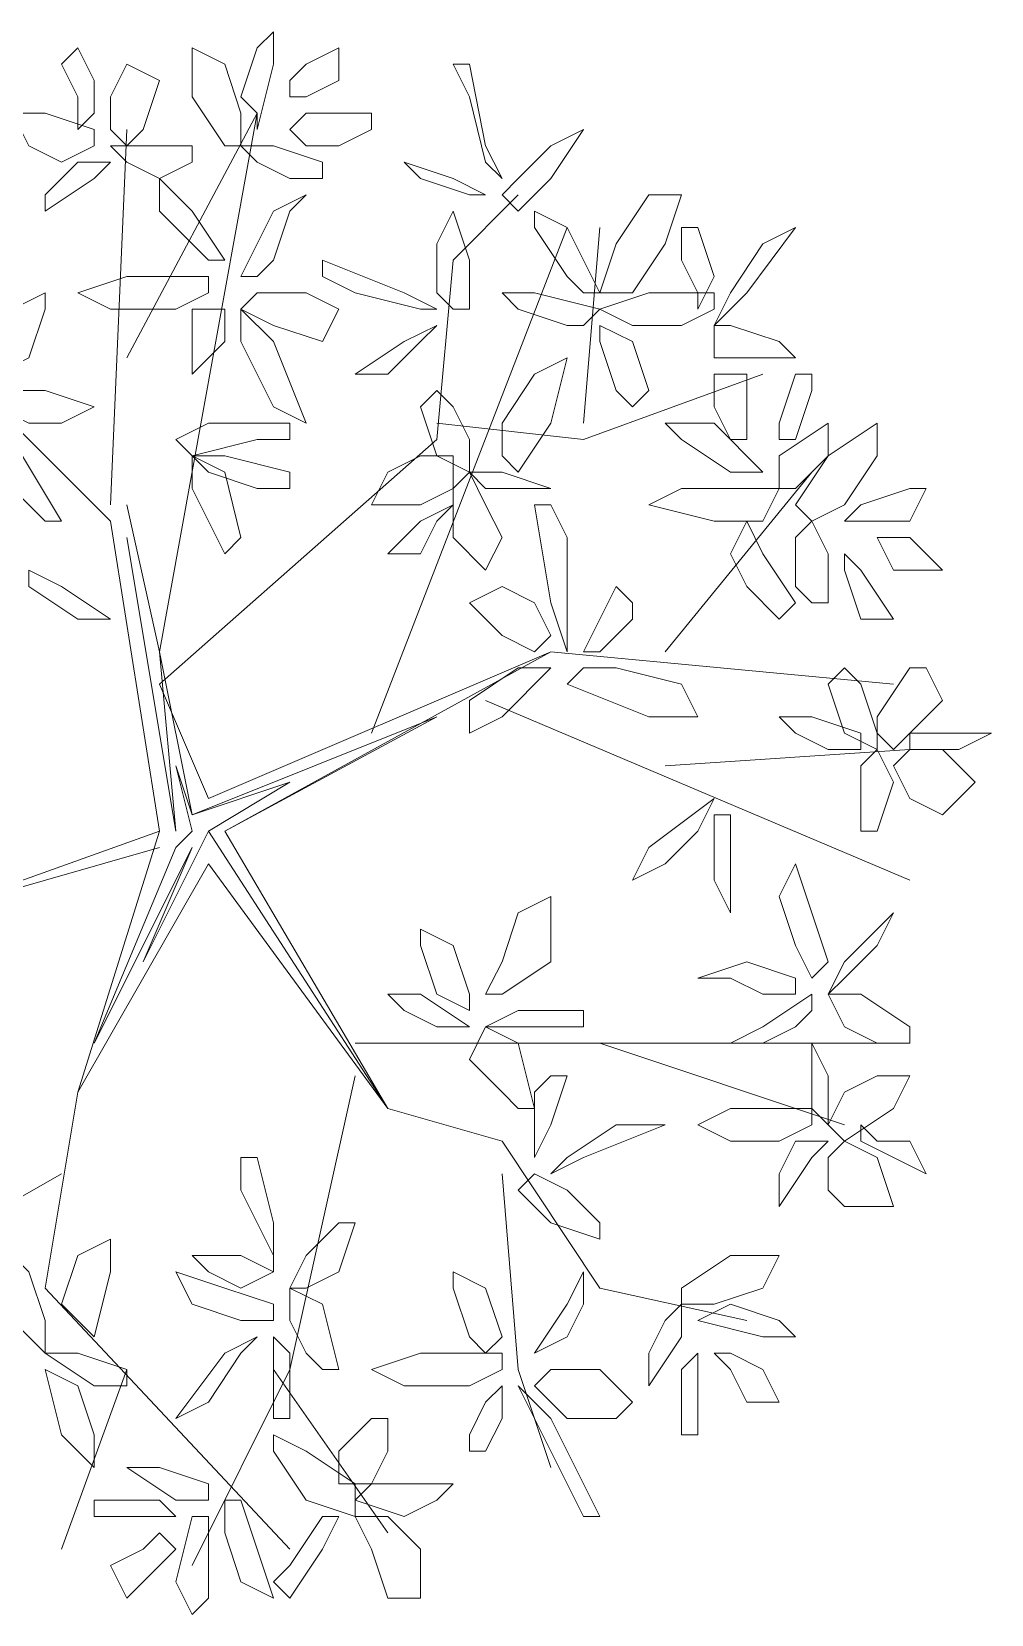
# Model space of a CAD drawing. Header units: millimetres. Extents: x 2364 to 2508, y 1551 to 1771.
# Drawn here: x 2398.977 to 2400.638, y 1641.231 to 1643.971 of the extents above; entities that cross this region are included whole.
import ezdxf

# ---------------------------------------------------------------- set-up
doc = ezdxf.new("R2010")
doc.units = ezdxf.units.MM
doc.layers.add('PDF_0', color=7, linetype='Continuous')

msp = doc.modelspace()

# ---------------------------------------------------------------- linework, layer by layer
at = {"layer": 'PDF_0', "lineweight": 9}
for points in [[(2399.3394, 1643.8576), (2399.3677, 1643.9423), (2399.3959, 1643.9705), (2399.3959, 1643.9141), (2399.3677, 1643.8011), (2399.3677, 1643.8293)], [(2399.057, 1643.8011), (2399.0853, 1643.8293), (2399.0853, 1643.8858), (2399.057, 1643.9423), (2399.0288, 1643.9141), (2399.057, 1643.8576)], [(2399.3394, 1643.7729), (2399.3112, 1643.7729), (2399.2547, 1643.8576), (2399.2547, 1643.9423), (2399.3112, 1643.9141), (2399.3394, 1643.8293)], [(2399.4241, 1643.8576), (2399.4241, 1643.8858), (2399.4524, 1643.9141), (2399.5089, 1643.9423), (2399.5089, 1643.8858), (2399.4524, 1643.8576)], [(2399.1418, 1643.7729), (2399.1135, 1643.8011), (2399.1135, 1643.8576), (2399.1418, 1643.9141), (2399.1982, 1643.8858), (2399.17, 1643.8011)], [(2399.7348, 1643.8576), (2399.763, 1643.7446), (2399.7913, 1643.7164), (2399.763, 1643.7729), (2399.7348, 1643.9141), (2399.7065, 1643.9141)], [(2399.0288, 1643.7446), (2398.9723, 1643.7729), (2398.9441, 1643.8293), (2399.0006, 1643.8293), (2399.0853, 1643.8011), (2399.0853, 1643.7729)], [(2399.5089, 1643.7729), (2399.4524, 1643.7729), (2399.4241, 1643.8011), (2399.4524, 1643.8293), (2399.5653, 1643.8293), (2399.5653, 1643.8011)], [(2399.7913, 1643.6881), (2399.8195, 1643.6599), (2399.876, 1643.7164), (2399.9325, 1643.8011), (2399.876, 1643.7729), (2399.8195, 1643.7164)], [(2399.1982, 1643.7164), (2399.1418, 1643.7446), (2399.1135, 1643.7729), (2399.17, 1643.7729), (2399.2547, 1643.7729), (2399.2547, 1643.7446)], [(2399.4241, 1643.7164), (2399.3677, 1643.7446), (2399.3394, 1643.7729), (2399.3959, 1643.7729), (2399.4806, 1643.7446), (2399.4806, 1643.7164)], [(2399.0006, 1643.6881), (2399.0006, 1643.6599), (2399.0853, 1643.7164), (2399.1135, 1643.7446), (2399.057, 1643.7446)], [(2399.6501, 1643.7164), (2399.6218, 1643.7446), (2399.7065, 1643.7164), (2399.763, 1643.6881), (2399.7348, 1643.6881)], [(2399.2547, 1643.6034), (2399.1982, 1643.6599), (2399.1982, 1643.7164), (2399.2547, 1643.6599), (2399.3112, 1643.5752), (2399.283, 1643.5752)], [(2399.3959, 1643.5752), (2399.4241, 1643.6599), (2399.4524, 1643.6881), (2399.3959, 1643.6599), (2399.3394, 1643.5469), (2399.3677, 1643.5469)], [(2399.9607, 1643.5187), (2400.0172, 1643.5187), (2400.0737, 1643.6034), (2400.1019, 1643.6881), (2400.0454, 1643.6881), (2399.9889, 1643.6034)], [(2399.7065, 1643.4905), (2399.7348, 1643.4905), (2399.7348, 1643.5752), (2399.7065, 1643.6599), (2399.6783, 1643.6034), (2399.6783, 1643.5187)], [(2399.9042, 1643.5469), (2399.8477, 1643.6317), (2399.8477, 1643.6599), (2399.9042, 1643.6317), (2399.9607, 1643.5187), (2399.9325, 1643.5187)], [(2400.1019, 1643.5752), (2400.1301, 1643.5187), (2400.1301, 1643.4905), (2400.1584, 1643.5469), (2400.1301, 1643.6317), (2400.1019, 1643.6317)], [(2400.2431, 1643.6034), (2400.2996, 1643.6317), (2400.2149, 1643.5187), (2400.1584, 1643.4622), (2400.1866, 1643.5187)], [(2399.5371, 1643.5187), (2399.6501, 1643.4905), (2399.6783, 1643.4905), (2399.6218, 1643.5187), (2399.4806, 1643.5752), (2399.4806, 1643.5469)], [(2399.2265, 1643.4905), (2399.1135, 1643.4905), (2399.057, 1643.5187), (2399.1418, 1643.5469), (2399.283, 1643.5469), (2399.283, 1643.5187)], [(2398.9723, 1643.4058), (2398.9158, 1643.3775), (2398.9441, 1643.4905), (2399.0006, 1643.5187), (2399.0006, 1643.4905)], [(2399.3394, 1643.4905), (2399.3677, 1643.5187), (2399.4524, 1643.5187), (2399.5089, 1643.4905), (2399.4806, 1643.434), (2399.3959, 1643.4622)], [(2399.9042, 1643.4622), (2399.8195, 1643.4905), (2399.7913, 1643.5187), (2399.8477, 1643.5187), (2399.9607, 1643.4905), (2399.9325, 1643.4622)], [(2400.1019, 1643.4622), (2400.0172, 1643.4622), (2399.9607, 1643.4905), (2400.0454, 1643.5187), (2400.1584, 1643.5187), (2400.1584, 1643.4905)], [(2399.2547, 1643.3775), (2399.3112, 1643.434), (2399.3112, 1643.4905), (2399.2547, 1643.4905), (2399.2547, 1643.434)], [(2399.3959, 1643.321), (2399.4524, 1643.2928), (2399.3959, 1643.434), (2399.3394, 1643.4905), (2399.3394, 1643.434)], [(2399.5936, 1643.3775), (2399.6501, 1643.434), (2399.6783, 1643.4622), (2399.6218, 1643.434), (2399.5371, 1643.3775), (2399.5653, 1643.3775)], [(2399.9889, 1643.3493), (2399.9607, 1643.434), (2399.9607, 1643.4622), (2400.0172, 1643.434), (2400.0454, 1643.3493), (2400.0172, 1643.321)], [(2400.1584, 1643.4622), (2400.1584, 1643.4058), (2400.2149, 1643.4058), (2400.2996, 1643.4058), (2400.2713, 1643.434), (2400.1866, 1643.4622)], [(2399.7913, 1643.2363), (2399.8195, 1643.2081), (2399.876, 1643.2928), (2399.9042, 1643.4058), (2399.8477, 1643.3775), (2399.7913, 1643.2928)], [(2400.2149, 1643.2646), (2400.1866, 1643.2646), (2400.1584, 1643.321), (2400.1584, 1643.3775), (2400.2149, 1643.3775), (2400.2149, 1643.321)], [(2400.3278, 1643.3493), (2400.2996, 1643.2646), (2400.2713, 1643.2646), (2400.2713, 1643.2928), (2400.2996, 1643.3775), (2400.3278, 1643.3775)], [(2398.9158, 1643.321), (2398.9441, 1643.3493), (2399.0006, 1643.3493), (2399.0853, 1643.321), (2399.0288, 1643.2928), (2398.9723, 1643.2928)], [(2399.7065, 1643.321), (2399.7348, 1643.2646), (2399.7348, 1643.2081), (2399.6783, 1643.2363), (2399.6501, 1643.321), (2399.6783, 1643.3493)], [(2398.9441, 1643.1798), (2398.8876, 1643.2646), (2398.8876, 1643.321), (2398.9441, 1643.2646), (2399.0288, 1643.1234), (2399.0006, 1643.1234)], [(2399.3677, 1643.2646), (2399.2547, 1643.2363), (2399.2265, 1643.2646), (2399.283, 1643.2928), (2399.4241, 1643.2928), (2399.4241, 1643.2646)], [(2400.1866, 1643.2081), (2400.1019, 1643.2646), (2400.0737, 1643.2928), (2400.1584, 1643.2928), (2400.2431, 1643.2081), (2400.2149, 1643.2081)], [(2400.3561, 1643.2363), (2400.3561, 1643.2928), (2400.2713, 1643.2363), (2400.2713, 1643.1798), (2400.2996, 1643.1798)], [(2400.3278, 1643.1234), (2400.2996, 1643.1516), (2400.3561, 1643.2363), (2400.4408, 1643.2928), (2400.4408, 1643.2363), (2400.3843, 1643.1516)], [(2399.3677, 1643.1798), (2399.283, 1643.2081), (2399.2547, 1643.2363), (2399.3112, 1643.2363), (2399.4241, 1643.2081), (2399.4241, 1643.1798)], [(2399.283, 1643.1234), (2399.2547, 1643.1798), (2399.2547, 1643.2363), (2399.3112, 1643.2081), (2399.3394, 1643.0951), (2399.3112, 1643.0669)], [(2399.7065, 1643.2363), (2399.7065, 1643.1798), (2399.6501, 1643.1516), (2399.5653, 1643.1516), (2399.5936, 1643.2081), (2399.6501, 1643.2363)], [(2399.763, 1643.1516), (2399.7913, 1643.0951), (2399.763, 1643.0386), (2399.7065, 1643.0951), (2399.7065, 1643.1798), (2399.7348, 1643.2081)], [(2399.8195, 1643.1798), (2399.876, 1643.1798), (2399.7913, 1643.2081), (2399.7348, 1643.2081), (2399.763, 1643.1798)], [(2400.2713, 1643.1798), (2400.2431, 1643.1234), (2400.1584, 1643.1234), (2400.0454, 1643.1516), (2400.1019, 1643.1798), (2400.1866, 1643.1798)], [(2400.4125, 1643.1516), (2400.3843, 1643.1234), (2400.4973, 1643.1234), (2400.5255, 1643.1798), (2400.4973, 1643.1798)], [(2399.7065, 1643.1516), (2399.6501, 1643.1234), (2399.5936, 1643.0669), (2399.6501, 1643.0669), (2399.6783, 1643.1234)], [(2399.9042, 1643.0951), (2399.9042, 1642.9539), (2399.9042, 1642.8974), (2399.876, 1642.9822), (2399.8477, 1643.1516), (2399.876, 1643.1516)], [(2400.2149, 1643.0104), (2400.1866, 1643.0669), (2400.2149, 1643.1234), (2400.2431, 1643.0669), (2400.2996, 1642.9822), (2400.2713, 1642.9539)], [(2400.2996, 1643.0104), (2400.2996, 1643.0951), (2400.3278, 1643.1234), (2400.3561, 1643.0669), (2400.3561, 1642.9822), (2400.3278, 1642.9822)], [(2400.4408, 1643.0951), (2400.4973, 1643.0951), (2400.5537, 1643.0386), (2400.4973, 1643.0386), (2400.469, 1643.0386)], [(2400.4125, 1642.9539), (2400.3843, 1643.0386), (2400.3843, 1643.0669), (2400.4125, 1643.0386), (2400.469, 1642.9539), (2400.4408, 1642.9539)], [(2399.057, 1642.9539), (2399.1135, 1642.9539), (2399.0288, 1643.0104), (2398.9723, 1643.0386), (2398.9723, 1643.0104)], [(2399.876, 1642.9257), (2399.8477, 1642.8974), (2399.7913, 1642.9257), (2399.7348, 1642.9822), (2399.7913, 1643.0104), (2399.8477, 1642.9822)], [(2400.0172, 1642.9822), (2399.9889, 1643.0104), (2399.9607, 1642.9539), (2399.9325, 1642.8974), (2399.9607, 1642.8974), (2400.0172, 1642.9539)], [(2399.8195, 1642.8692), (2399.7348, 1642.8127), (2399.7348, 1642.7562), (2399.7913, 1642.7845), (2399.876, 1642.8692), (2399.8477, 1642.8692)], [(2399.9889, 1642.8692), (2400.1019, 1642.841), (2400.1301, 1642.7845), (2400.0454, 1642.7845), (2399.9042, 1642.841), (2399.9325, 1642.8692)], [(2400.4125, 1642.841), (2400.4408, 1642.7562), (2400.4408, 1642.728), (2400.3843, 1642.7562), (2400.3561, 1642.841), (2400.3843, 1642.8692)], [(2400.4408, 1642.7845), (2400.4973, 1642.8692), (2400.5255, 1642.8692), (2400.5537, 1642.8127), (2400.469, 1642.728), (2400.4408, 1642.7562)], [(2400.3561, 1642.728), (2400.2996, 1642.7562), (2400.2713, 1642.7845), (2400.3278, 1642.7845), (2400.4125, 1642.7562), (2400.4125, 1642.728)], [(2400.4973, 1642.7562), (2400.4973, 1642.728), (2400.582, 1642.728), (2400.6385, 1642.7562), (2400.6102, 1642.7562), (2400.5537, 1642.7562)], [(2400.4125, 1642.6433), (2400.4125, 1642.6998), (2400.4408, 1642.728), (2400.469, 1642.6715), (2400.4408, 1642.5868), (2400.4125, 1642.5868)], [(2400.469, 1642.6998), (2400.4973, 1642.728), (2400.5537, 1642.728), (2400.6102, 1642.6715), (2400.5537, 1642.615), (2400.4973, 1642.6433)], [(2400.1301, 1642.5868), (2400.1584, 1642.6433), (2400.0454, 1642.5586), (2400.0172, 1642.5021), (2400.0737, 1642.5303)], [(2400.1866, 1642.5868), (2400.1866, 1642.4738), (2400.1866, 1642.4456), (2400.1584, 1642.5021), (2400.1584, 1642.615), (2400.1866, 1642.615)], [(2400.3278, 1642.3326), (2400.3561, 1642.3609), (2400.3278, 1642.4456), (2400.2996, 1642.5303), (2400.2713, 1642.4738), (2400.2996, 1642.3891)], [(2399.763, 1642.3044), (2399.7913, 1642.3044), (2399.876, 1642.3609), (2399.876, 1642.4738), (2399.8195, 1642.4456), (2399.7913, 1642.3609)], [(2400.4408, 1642.3891), (2400.469, 1642.4456), (2400.3843, 1642.3609), (2400.3561, 1642.3044), (2400.3843, 1642.3326)], [(2399.6783, 1642.3044), (2399.6501, 1642.3891), (2399.6501, 1642.4174), (2399.7065, 1642.3891), (2399.7348, 1642.3044), (2399.7348, 1642.2762)], [(2400.2431, 1642.3044), (2400.1866, 1642.3326), (2400.1301, 1642.3326), (2400.2149, 1642.3609), (2400.2996, 1642.3326), (2400.2996, 1642.3044)], [(2399.6783, 1642.2479), (2399.7348, 1642.2479), (2399.6501, 1642.3044), (2399.5936, 1642.3044), (2399.6218, 1642.2762)], [(2400.2996, 1642.2479), (2400.2431, 1642.2197), (2400.1866, 1642.2197), (2400.2431, 1642.2479), (2400.3278, 1642.3044), (2400.3278, 1642.2762)], [(2400.4408, 1642.2197), (2400.3843, 1642.2479), (2400.3561, 1642.3044), (2400.4125, 1642.3044), (2400.4973, 1642.2479), (2400.4973, 1642.2197)], [(2399.9042, 1642.2479), (2399.7913, 1642.2479), (2399.763, 1642.2479), (2399.8195, 1642.2762), (2399.9325, 1642.2762), (2399.9325, 1642.2479)], [(2399.7913, 1642.135), (2399.7348, 1642.1914), (2399.763, 1642.2479), (2399.8195, 1642.2197), (2399.8477, 1642.1067), (2399.8195, 1642.1067)], [(2400.3561, 1642.1632), (2400.3278, 1642.2197), (2400.3278, 1642.1067), (2400.3561, 1642.0785), (2400.3561, 1642.1067)], [(2399.8477, 1642.135), (2399.8477, 1642.0502), (2399.8477, 1642.022), (2399.876, 1642.0785), (2399.9042, 1642.1632), (2399.876, 1642.1632)], [(2400.3843, 1642.135), (2400.4408, 1642.1632), (2400.4973, 1642.1632), (2400.469, 1642.1067), (2400.3843, 1642.0502), (2400.3561, 1642.0785)], [(2400.2713, 1642.0502), (2400.1866, 1642.0502), (2400.1301, 1642.0785), (2400.1866, 1642.1067), (2400.3278, 1642.1067), (2400.3278, 1642.0785)], [(2399.9889, 1642.0785), (2399.9042, 1642.022), (2399.876, 1641.9938), (2399.9325, 1642.022), (2400.0737, 1642.0785), (2400.0454, 1642.0785)], [(2400.4125, 1642.0785), (2400.4125, 1642.0502), (2400.469, 1642.022), (2400.5255, 1641.9938), (2400.4973, 1642.0502), (2400.4408, 1642.0502)], [(2400.2713, 1641.9938), (2400.2996, 1642.0502), (2400.3561, 1642.0502), (2400.3278, 1642.022), (2400.2713, 1641.9373), (2400.2713, 1641.9655)], [(2400.3561, 1642.022), (2400.3843, 1642.0502), (2400.4408, 1642.022), (2400.469, 1641.9373), (2400.3843, 1641.9373), (2400.3561, 1641.9655)], [(2399.3394, 1641.9655), (2399.3959, 1641.8526), (2399.3959, 1641.8243), (2399.3959, 1641.909), (2399.3677, 1642.022), (2399.3394, 1642.022)], [(2399.8477, 1641.9938), (2399.8195, 1641.9655), (2399.876, 1641.909), (2399.9607, 1641.8808), (2399.9607, 1641.909), (2399.9042, 1641.9655)], [(2399.4241, 1641.7961), (2399.4524, 1641.7961), (2399.5089, 1641.8243), (2399.5371, 1641.909), (2399.5089, 1641.909), (2399.4524, 1641.8526)], [(2399.0288, 1641.7679), (2399.057, 1641.8526), (2399.1135, 1641.8808), (2399.1135, 1641.8243), (2399.0853, 1641.7114), (2399.057, 1641.7396)], [(2398.9723, 1641.8243), (2399.0006, 1641.7396), (2399.0006, 1641.6831), (2398.9441, 1641.7396), (2398.9158, 1641.8526), (2398.9441, 1641.8526)], [(2399.283, 1641.8243), (2399.2547, 1641.8526), (2399.3394, 1641.8526), (2399.3959, 1641.8243), (2399.3394, 1641.7961)], [(2400.1019, 1641.7679), (2400.1019, 1641.7961), (2400.1866, 1641.8526), (2400.2713, 1641.8526), (2400.2431, 1641.7961), (2400.1584, 1641.7679)], [(2399.3959, 1641.7396), (2399.3959, 1641.7679), (2399.3112, 1641.7961), (2399.2265, 1641.8243), (2399.2547, 1641.7679), (2399.3394, 1641.7396)], [(2399.7348, 1641.7114), (2399.7065, 1641.7961), (2399.7065, 1641.8243), (2399.763, 1641.7961), (2399.7913, 1641.7114), (2399.763, 1641.6831)], [(2399.9042, 1641.7114), (2399.8477, 1641.6831), (2399.9042, 1641.7679), (2399.9325, 1641.8243), (2399.9325, 1641.7679)], [(2399.4524, 1641.6831), (2399.4241, 1641.7396), (2399.4241, 1641.7961), (2399.4806, 1641.7679), (2399.5089, 1641.6549), (2399.4806, 1641.6549)], [(2400.0454, 1641.6831), (2400.0454, 1641.6267), (2400.1019, 1641.7114), (2400.1019, 1641.7679), (2400.0737, 1641.7396)], [(2400.1866, 1641.7679), (2400.1301, 1641.7396), (2400.2431, 1641.7114), (2400.2996, 1641.7114), (2400.2713, 1641.7396)], [(2399.283, 1641.5984), (2399.2265, 1641.5702), (2399.3112, 1641.6831), (2399.3677, 1641.7114), (2399.3394, 1641.6831)], [(2399.4241, 1641.5984), (2399.4241, 1641.6831), (2399.3959, 1641.7114), (2399.3959, 1641.6549), (2399.3959, 1641.5702), (2399.4241, 1641.5702)], [(2399.057, 1641.6831), (2399.0006, 1641.6831), (2399.0853, 1641.6267), (2399.1418, 1641.6267), (2399.1418, 1641.6549)], [(2399.7348, 1641.6267), (2399.6218, 1641.6267), (2399.5653, 1641.6549), (2399.6501, 1641.6831), (2399.7913, 1641.6831), (2399.7913, 1641.6549)], [(2400.1019, 1641.5984), (2400.1019, 1641.6549), (2400.1301, 1641.6831), (2400.1301, 1641.6549), (2400.1301, 1641.5419), (2400.1019, 1641.5419)], [(2400.1584, 1641.6831), (2400.1866, 1641.6831), (2400.2431, 1641.6549), (2400.2713, 1641.5984), (2400.2149, 1641.5984), (2400.1866, 1641.6549)], [(2399.057, 1641.6267), (2399.0006, 1641.6549), (2399.0288, 1641.5419), (2399.0853, 1641.4855), (2399.0853, 1641.5419)], [(2399.8477, 1641.6267), (2399.876, 1641.6549), (2399.9607, 1641.6549), (2400.0172, 1641.5984), (2399.9889, 1641.5702), (2399.9042, 1641.5702)], [(2399.7348, 1641.5137), (2399.763, 1641.5137), (2399.7913, 1641.5702), (2399.7913, 1641.6267), (2399.763, 1641.5984), (2399.7348, 1641.5419)], [(2399.9042, 1641.4572), (2399.8477, 1641.5702), (2399.8195, 1641.6267), (2399.876, 1641.5702), (2399.9607, 1641.4007), (2399.9325, 1641.4007)], [(2399.5936, 1641.5137), (2399.5653, 1641.4572), (2399.5089, 1641.4572), (2399.5089, 1641.5137), (2399.5653, 1641.5702), (2399.5936, 1641.5702)], [(2399.4524, 1641.5137), (2399.5371, 1641.4572), (2399.5371, 1641.4007), (2399.4524, 1641.429), (2399.3959, 1641.5137), (2399.3959, 1641.5419)], [(2399.1982, 1641.4855), (2399.1418, 1641.4855), (2399.2265, 1641.429), (2399.283, 1641.429), (2399.283, 1641.4572)], [(2399.7065, 1641.4572), (2399.6783, 1641.429), (2399.6218, 1641.4007), (2399.5371, 1641.429), (2399.5653, 1641.4572), (2399.6501, 1641.4572)], [(2399.1135, 1641.429), (2399.1982, 1641.429), (2399.2265, 1641.4007), (2399.17, 1641.4007), (2399.0853, 1641.4007), (2399.0853, 1641.429)], [(2399.3112, 1641.429), (2399.3394, 1641.429), (2399.3677, 1641.3443), (2399.3959, 1641.2595), (2399.3394, 1641.2878), (2399.3112, 1641.3725)], [(2399.283, 1641.3443), (2399.283, 1641.2595), (2399.2547, 1641.2313), (2399.2265, 1641.2878), (2399.2547, 1641.4007), (2399.283, 1641.4007)], [(2399.4241, 1641.316), (2399.4806, 1641.4007), (2399.5089, 1641.4007), (2399.4806, 1641.3443), (2399.4241, 1641.2595), (2399.3959, 1641.2878)], [(2399.5371, 1641.4007), (2399.5936, 1641.4007), (2399.6501, 1641.3443), (2399.6501, 1641.2595), (2399.5936, 1641.2595), (2399.5653, 1641.3443)], [(2399.1982, 1641.3725), (2399.2265, 1641.3443), (2399.17, 1641.2878), (2399.1418, 1641.2595), (2399.1135, 1641.316), (2399.17, 1641.3443)]]:
    msp.add_lwpolyline(points, close=True, dxfattribs=at)
for points in [[(2399.1418, 1643.4058), (2399.3677, 1643.8293), (2399.1982, 1642.8974), (2399.1418, 1643.1516)], [(2399.1135, 1643.1516), (2399.1418, 1643.8011)], [(2399.1418, 1643.0951), (2399.2265, 1642.5868), (2399.1982, 1642.8974), (2399.2547, 1642.615), (2399.6783, 1642.7845), (2399.3112, 1642.5868), (2399.876, 1642.8974), (2399.283, 1642.6433), (2399.1982, 1642.841), (2399.6783, 1643.2646), (2399.7065, 1643.5752), (2399.8195, 1643.6881)], [(2399.283, 1642.5868), (2399.4241, 1642.6715), (2399.2547, 1642.615), (2399.2265, 1642.6998), (2399.2547, 1642.5868), (2399.2265, 1642.5586), (2399.0853, 1642.2197), (2399.2547, 1642.5586), (2399.17, 1642.3609), (2399.283, 1642.5868), (2399.5936, 1642.1067), (2399.3112, 1642.5868), (2399.5936, 1642.1067), (2399.283, 1642.5303), (2399.057, 1642.135), (2399.1982, 1642.5868), (2399.1135, 1643.1234), (2398.6052, 1643.6317)], [(2399.5653, 1642.7562), (2399.9042, 1643.6317)], [(2399.9325, 1643.2928), (2399.9607, 1643.6317)], [(2399.6783, 1643.2928), (2399.9325, 1643.2646), (2400.2431, 1643.3775)], [(2400.0737, 1642.8974), (2400.3278, 1643.2081)], [(2399.876, 1642.8974), (2400.469, 1642.841)], [(2399.763, 1642.8127), (2400.4973, 1642.5021)], [(2400.0737, 1642.6998), (2400.4973, 1642.728)], [(2399.1982, 1642.5586), (2398.8029, 1642.4456), (2399.1982, 1642.5868)], [(2399.5371, 1642.2197), (2400.469, 1642.2197)], [(2399.9607, 1642.2197), (2400.3843, 1642.0785)], [(2399.5371, 1642.1632), (2399.4241, 1641.6549), (2399.2547, 1641.316)], [(2399.057, 1642.135), (2399.0006, 1641.7961), (2399.4241, 1641.3443)], [(2399.7913, 1642.0502), (2399.5936, 1642.1067), (2399.7913, 1642.0502), (2399.9607, 1641.7961), (2400.2149, 1641.7396)], [(2399.0288, 1641.9938), (2398.4358, 1641.6549)], [(2399.7913, 1641.9938), (2399.8195, 1641.6549), (2399.876, 1641.4855)], [(2399.1418, 1641.6549), (2399.0288, 1641.3443)], [(2399.3959, 1641.6549), (2399.5936, 1641.3725)]]:
    msp.add_lwpolyline(points, dxfattribs=at)

doc.saveas('drawing.dxf')
